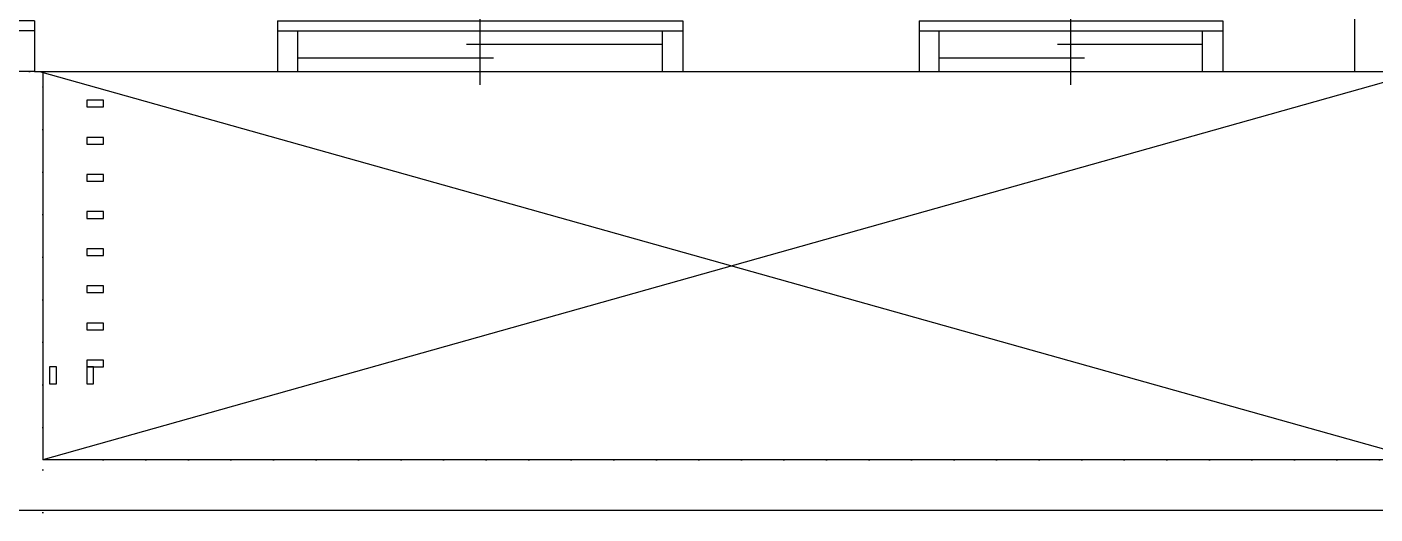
# Model space of a CAD drawing. Header units: millimetres. Extents: x 98197 to 106565, y 53890 to 60222.
# Drawn here: x 103142.1 to 103541.4, y 56224.5 to 56368.8 of the extents above; entities that cross this region are included whole.
import ezdxf

# ---------------------------------------------------------------- set-up
doc = ezdxf.new("R2010")
doc.units = ezdxf.units.MM
doc.header["$LTSCALE"] = 50
doc.header["$MEASUREMENT"] = 0
doc.linetypes.add('DOT', pattern=[0.25, 0, -0.25])
doc.layers.get('0').update_dxf_attribs({"color": 8, "linetype": 'CONTINUOUS'})
doc.layers.add('00', color=7, linetype='DOT')

# ---------------------------------------------------------------- blocks, each defined once
blk = doc.blocks.new('*U27', base_point=(551368.96, 44174.06))
for p, q in [((551368.96, 44185.56), (551368.96, 44165.56)), ((551323.96, 44166.56), (551323.96, 44181.56)), ((551413.96, 44181.56), (551323.96, 44181.56)), ((551329.96, 44181.56), (551329.96, 44169.56)), ((551407.96, 44181.56), (551407.96, 44169.56)), ((551413.96, 44166.56), (551413.96, 44181.56)), ((551329.96, 44177.56), (551372.96, 44177.56)), ((551407.96, 44173.56), (551364.96, 44173.56)), ((551413.96, 44169.56), (551323.96, 44169.56)), ((551413.96, 44166.56), (551323.96, 44166.56))]:
    blk.add_line(p, q)
blk = doc.blocks.new('*U29', base_point=(551535.96, 44174.06))
for p, q in [((551535.96, 44185.56), (551535.96, 44165.56)), ((551475.96, 44166.56), (551475.96, 44181.56)), ((551475.96, 44181.56), (551595.96, 44181.56)), ((551481.96, 44181.56), (551481.96, 44169.56)), ((551589.96, 44181.56), (551589.96, 44169.56)), ((551595.96, 44166.56), (551595.96, 44181.56)), ((551481.96, 44177.56), (551539.96, 44177.56)), ((551589.96, 44173.56), (551531.96, 44173.56)), ((551475.96, 44169.56), (551595.96, 44169.56)), ((551475.96, 44166.56), (551595.96, 44166.56))]:
    blk.add_line(p, q)
blk = doc.blocks.new('*U30', base_point=(551700.96, 44174.06))
for p, q in [((551700.96, 44185.56), (551700.96, 44165.56)), ((551655.96, 44166.56), (551655.96, 44181.56)), ((551655.96, 44181.56), (551745.96, 44181.56)), ((551661.96, 44181.56), (551661.96, 44169.56)), ((551739.96, 44181.56), (551739.96, 44169.56)), ((551745.96, 44166.56), (551745.96, 44181.56)), ((551661.96, 44177.56), (551704.96, 44177.56)), ((551739.96, 44173.56), (551696.96, 44173.56)), ((551655.96, 44169.56), (551745.96, 44169.56)), ((551655.96, 44166.56), (551745.96, 44166.56))]:
    blk.add_line(p, q)

msp = doc.modelspace()

# ---------------------------------------------------------------- linework, layer by layer
for p, q in [((103144.357, 56355.566), (103216.357, 56355.566)), ((103145.857, 56355.566), (103555.357, 56240.566)), ((103146.857, 56355.566), (103146.857, 56240.566)), ((103555.357, 56355.566), (103146.857, 56240.566)), ((103336.357, 56355.566), (103406.357, 56355.566)), ((103496.357, 56355.566), (103605.357, 56355.566)), ((103555.357, 56240.566), (103146.857, 56240.566)), ((103777.857, 56225.566), (103131.857, 56225.566))]:
    msp.add_line(p, q)
for points in [[(103535.357, 56355.566), (103605.357, 56355.566), (103605.357, 56425.566), (103535.357, 56425.566)], [(103159.857, 56347.066), (103159.857, 56345.066), (103164.857, 56345.066), (103164.857, 56347.066)], [(103159.857, 56336.066), (103159.857, 56334.066), (103164.857, 56334.066), (103164.857, 56336.066)], [(103159.857, 56325.066), (103159.857, 56323.066), (103164.857, 56323.066), (103164.857, 56325.066)], [(103159.857, 56314.066), (103159.857, 56312.066), (103164.857, 56312.066), (103164.857, 56314.066)], [(103159.857, 56303.066), (103159.857, 56301.066), (103164.857, 56301.066), (103164.857, 56303.066)], [(103159.857, 56292.066), (103159.857, 56290.066), (103164.857, 56290.066), (103164.857, 56292.066)], [(103159.857, 56281.066), (103159.857, 56279.066), (103164.857, 56279.066), (103164.857, 56281.066)], [(103148.857, 56263.066), (103150.857, 56263.066), (103150.857, 56268.066), (103148.857, 56268.066)], [(103159.857, 56270.066), (103159.857, 56268.066), (103164.857, 56268.066), (103164.857, 56270.066)], [(103159.857, 56263.066), (103161.857, 56263.066), (103161.857, 56268.066), (103159.857, 56268.066)]]:
    msp.add_lwpolyline(points, close=True)
at = {"layer": '00'}
for p, q in [((102827.857, 56355.566), (103535.357, 56355.566)), ((103146.857, 55670.566), (103146.857, 56355.566)), ((103555.357, 56240.566), (103146.857, 56240.566))]:
    msp.add_line(p, q, dxfattribs=at)
msp.add_lwpolyline([(103535.357, 56355.566), (103605.357, 56355.566), (103605.357, 56425.566), (103535.357, 56425.566)], close=True, dxfattribs=at)

# ---------------------------------------------------------------- block references
at = {"xscale": -1, "rotation": 180}
for name, p in [('*U27', (103099.357, 56363.066)), ('*U29', (103276.357, 56363.066)), ('*U30', (103451.357, 56363.066))]:
    msp.add_blockref(name, p, dxfattribs=at)

doc.saveas('drawing.dxf')
